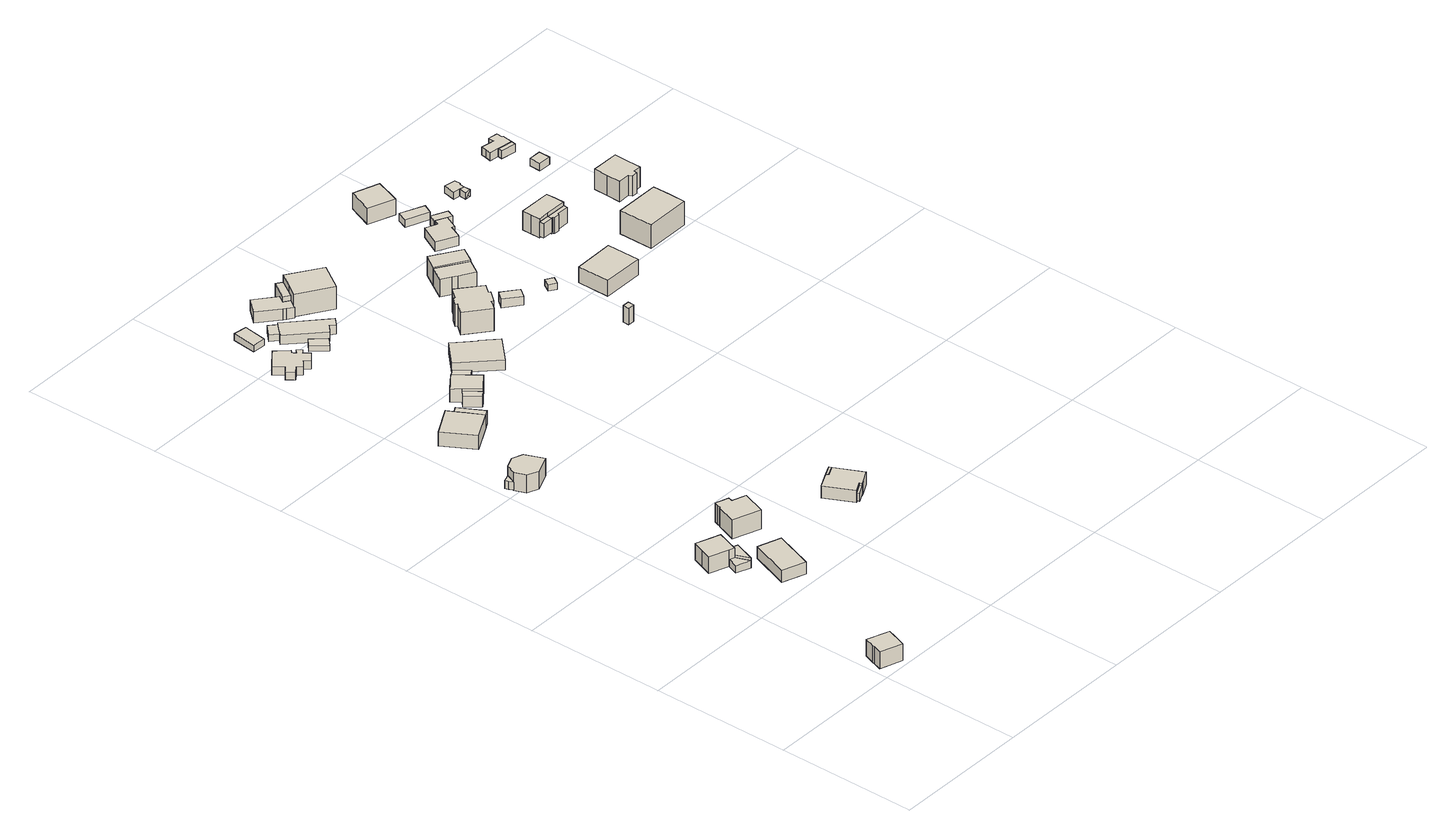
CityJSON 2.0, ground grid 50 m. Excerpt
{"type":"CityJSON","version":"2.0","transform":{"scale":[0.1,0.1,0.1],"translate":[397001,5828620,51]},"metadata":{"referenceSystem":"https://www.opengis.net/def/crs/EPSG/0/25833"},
"CityObjects":{
"building1":{"type":"Building","attributes":{"Gemeindeschluessel":"11000003","BezugspunktDach":"2200","function":"31001_1010","measuredHeight":8.34,"storeysAboveGround":1},"address":[{"country":"Germany","locality":"Berlin","thoroughfareNumber":"58","thoroughfareName":"Straße 33"}],"geometry":[{"type":"Solid","lod":"1","boundaries":[[[[0,1,2,3,4,5,6,7]],[[8,9,10,11,12,13,14,15]],[[8,15,7,6]],[[9,8,6,5]],[[10,9,5,4]],[[11,10,4,3]],[[12,11,3,2]],[[13,12,2,1]],[[14,13,1,0]],[[15,14,0,7]]]]}]},
"building2":{"type":"Building","attributes":{"Gemeindeschluessel":"11000003","BezugspunktDach":"2200","function":"31001_1010","measuredHeight":8.46,"storeysAboveGround":1},"address":[{"country":"Germany","locality":"Berlin","thoroughfareNumber":"62A","thoroughfareName":"Straße 33"}],"geometry":[{"type":"Solid","lod":"1","boundaries":[[[[16,17,18,19,20,21,22,23]],[[24,25,26,27,28,29,30,31]],[[24,31,23,22]],[[25,24,22,21]],[[26,25,21,20]],[[27,26,20,19]],[[28,27,19,18]],[[29,28,18,17]],[[30,29,17,16]],[[31,30,16,23]]]]}]},
"building3":{"type":"Building","attributes":{"Gemeindeschluessel":"11000003","function":"31001_2463"},"address":[{"country":"Germany","locality":"Berlin","thoroughfareNumber":"62A (1)","thoroughfareName":"Straße 33"}],"children":["building3-1","building3-2"]},
"building3-1":{"type":"BuildingPart","attributes":{"BezugspunktDach":"2200","measuredHeight":3.65,"storeysAboveGround":1},"parents":["building3"],"geometry":[{"type":"MultiSurface","lod":"1","boundaries":[[[32,33,34,35]],[[28,36,37,29]],[[28,29,35,34]],[[36,28,34,33]],[[37,36,33,32]],[[38,39,32,35]],[[29,37,39,38]]]}]},
"building3-2":{"type":"BuildingPart","attributes":{"BezugspunktDach":"2200","measuredHeight":2.77,"storeysAboveGround":1},"parents":["building3"],"geometry":[{"type":"Solid","lod":"1","boundaries":[[[[39,38,40,41]],[[30,29,37,42]],[[30,42,41,40]],[[29,30,40,38]],[[42,37,39,41]],[[37,29,38,39]]]]}]},
"building4":{"type":"Building","attributes":{"Gemeindeschluessel":"11000003","BezugspunktDach":"2200","function":"31001_1010","measuredHeight":5.61,"storeysAboveGround":1},"address":[{"country":"Germany","locality":"Berlin","thoroughfareNumber":"60","thoroughfareName":"Straße 33"}],"geometry":[{"type":"Solid","lod":"1","boundaries":[[[[43,44,45,46]],[[47,48,49,50]],[[47,50,46,45]],[[48,47,45,44]],[[49,48,44,43]],[[50,49,43,46]]]]}]},
"building5":{"type":"Building","attributes":{"Gemeindeschluessel":"11000003","BezugspunktDach":"2200","function":"51009_1610","measuredHeight":3,"storeysAboveGround":0},"address":[{"country":"Germany","locality":"Berlin"}],"geometry":[{"type":"Solid","lod":"1","boundaries":[[[[51,52,53,54,55]],[[56,57,58,59,60]],[[56,60,55,54]],[[57,56,54,53]],[[58,57,53,52]],[[59,58,52,51]],[[60,59,51,55]]]]}]},
"building6":{"type":"Building","attributes":{"Gemeindeschluessel":"11000003","BezugspunktDach":"2200","function":"31001_1010","measuredHeight":6.7,"storeysAboveGround":1},"address":[{"country":"Germany","locality":"Berlin","thoroughfareNumber":"64A","thoroughfareName":"Straße 47"}],"geometry":[{"type":"Solid","lod":"1","boundaries":[[[[61,62,63,64,65,66,67]],[[68,69,70,71,72,73,74]],[[68,74,67,66]],[[69,68,66,65]],[[70,69,65,64]],[[71,70,64,63]],[[72,71,63,62]],[[73,72,62,61]],[[74,73,61,67]]]]}]},
"building7":{"type":"Building","attributes":{"Gemeindeschluessel":"11000003","BezugspunktDach":"2200","function":"31001_1010","measuredHeight":8.55,"storeysAboveGround":1},"address":[{"country":"Germany","locality":"Berlin","thoroughfareNumber":"60A","thoroughfareName":"Straße 33"}],"geometry":[{"type":"Solid","lod":"1","boundaries":[[[[75,76,77,78,79,80,81,82,83]],[[84,85,86,87,88,89,90,91,92]],[[84,92,83,82]],[[85,84,82,81]],[[86,85,81,80]],[[87,86,80,79]],[[88,87,79,78]],[[89,88,78,77]],[[90,89,77,76]],[[91,90,76,75]],[[92,91,75,83]]]]}]},
"building8":{"type":"Building","attributes":{"Gemeindeschluessel":"11000003","function":"31001_1010"},"address":[{"country":"Germany","locality":"Berlin","thoroughfareNumber":"66","thoroughfareName":"Straße 47"}],"children":["building8-1","building8-2"]},
"building8-1":{"type":"BuildingPart","attributes":{"BezugspunktDach":"2200","measuredHeight":5.99,"storeysAboveGround":1},"parents":["building8"],"geometry":[{"type":"MultiSurface","lod":"1","boundaries":[[[93,94,95,96,97,98]],[[99,100,101,102,103,104]],[[99,104,98,97]],[[100,99,97,96]],[[105,106,96,95]],[[107,105,101,95,94]],[[103,102,94,93]],[[104,103,93,98]],[[101,100,106,105]],[[102,101,105,107]]]}]},
"building8-2":{"type":"BuildingPart","attributes":{"BezugspunktDach":"2200","measuredHeight":5.32,"storeysAboveGround":1},"parents":["building8"],"geometry":[{"type":"MultiSurface","lod":"1","boundaries":[[[107,108,109,106]],[[110,111,102,100]],[[110,100,106,109]],[[111,110,109,108]],[[102,111,108,107]],[[100,112,101,105,106]],[[102,107,105,101]]]}]},
"building9":{"type":"Building","attributes":{"Gemeindeschluessel":"11000003","BezugspunktDach":"2200","function":"31001_1010","measuredHeight":3,"storeysAboveGround":1},"address":[{"country":"Germany","locality":"Berlin","thoroughfareNumber":"69","thoroughfareName":"Straße 47"}],"geometry":[{"type":"Solid","lod":"1","boundaries":[[[[113,114,115,116,117,118,119,120,121,122,123,124,125,126,127,128]],[[129,130,131,132,133,134,135,136,137,138,139,140,141,142,143,144]],[[129,144,128,127]],[[130,129,127,126]],[[131,130,126,125]],[[132,131,125,124]],[[133,132,124,123]],[[134,133,123,122]],[[135,134,122,121]],[[136,135,121,120]],[[137,136,120,119]],[[138,137,119,118]],[[139,138,118,117]],[[140,139,117,116]],[[141,140,116,115]],[[142,141,115,114]],[[143,142,114,113]],[[144,143,113,128]]]]}]},
"building10":{"type":"Building","attributes":{"Gemeindeschluessel":"11000003","BezugspunktDach":"2200","function":"31001_2723","measuredHeight":2.46,"storeysAboveGround":1},"address":[{"country":"Germany","locality":"Berlin","thoroughfareNumber":"71 (3)","thoroughfareName":"Straße 47"}],"geometry":[{"type":"Solid","lod":"1","boundaries":[[[[145,146,147,148]],[[149,150,151,152]],[[149,152,148,147]],[[150,149,147,146]],[[151,150,146,145]],[[152,151,145,148]]]]}]},
"building11":{"type":"Building","attributes":{"Gemeindeschluessel":"11000003","BezugspunktDach":"2200","function":"51009_1610","measuredHeight":3,"storeysAboveGround":0},"address":[{"country":"Germany","locality":"Berlin"}],"geometry":[{"type":"Solid","lod":"1","boundaries":[[[[153,154,155,156]],[[157,158,159,160]],[[157,160,156,155]],[[158,157,155,154]],[[159,158,154,153]],[[160,159,153,156]]]]}]},
"building12":{"type":"Building","attributes":{"Gemeindeschluessel":"11000003","BezugspunktDach":"2200","function":"31001_1312","measuredHeight":5.05,"storeysAboveGround":1},"address":[{"country":"Germany","locality":"Berlin","thoroughfareNumber":"58","thoroughfareName":"Straße 33"}],"geometry":[{"type":"Solid","lod":"1","boundaries":[[[[161,162,163,164,165,166,167,168,169,170]],[[171,172,173,174,175,176,177,178,179,180]],[[171,180,170,169]],[[172,171,169,168]],[[173,172,168,167]],[[174,173,167,166]],[[175,174,166,165]],[[176,175,165,164]],[[177,176,164,163]],[[178,177,163,162]],[[179,178,162,161]],[[180,179,161,170]]]]}]},
"building13":{"type":"Building","attributes":{"Gemeindeschluessel":"11000003","function":"31001_1010"},"address":[{"country":"Germany","locality":"Berlin","thoroughfareNumber":"68","thoroughfareName":"Straße 47"}],"children":["building13-1","building13-2"]},
"building13-1":{"type":"BuildingPart","attributes":{"BezugspunktDach":"2200","measuredHeight":5.88,"storeysAboveGround":1},"parents":["building13"],"geometry":[{"type":"MultiSurface","lod":"1","boundaries":[[[181,182,183,184,185,186]],[[187,188,189,190,191,192]],[[187,192,186,185]],[[188,187,185,184]],[[189,188,184,183]],[[190,189,183,182]],[[193,194,190,182,181]],[[192,191,181,186]],[[191,190,194,193]]]}]},
"building13-2":{"type":"BuildingPart","attributes":{"BezugspunktDach":"2200","measuredHeight":4.17,"storeysAboveGround":1},"parents":["building13"],"geometry":[{"type":"Solid","lod":"1","boundaries":[[[[195,194,193,196]],[[191,190,197,198]],[[191,198,196,193]],[[197,190,194,195]],[[198,197,195,196]],[[193,194,190,191]]]]}]},
"building14":{"type":"Building","attributes":{"Gemeindeschluessel":"11000003","BezugspunktDach":"2200","function":"51009_1610","measuredHeight":4.6,"storeysAboveGround":0},"address":[{"country":"Germany","locality":"Berlin"}],"geometry":[{"type":"Solid","lod":"1","boundaries":[[[[167,166,199,168]],[[200,174,173,172]],[[200,172,168,199]],[[174,200,199,166]],[[173,174,166,167]],[[172,173,167,168]]]]}]},
"building15":{"type":"Building","attributes":{"Gemeindeschluessel":"11000003","BezugspunktDach":"2200","function":"31001_2723","measuredHeight":2.41,"storeysAboveGround":1},"address":[{"country":"Germany","locality":"Berlin","thoroughfareNumber":"71 (2)","thoroughfareName":"Straße 47"}],"geometry":[{"type":"Solid","lod":"1","boundaries":[[[[201,202,203,204]],[[205,206,207,208]],[[205,208,204,203]],[[206,205,203,202]],[[207,206,202,201]],[[208,207,201,204]]]]}]},
"building16":{"type":"Building","attributes":{"Gemeindeschluessel":"11000003","BezugspunktDach":"2200","function":"31001_2463","measuredHeight":2.16,"storeysAboveGround":1},"address":[{"country":"Germany","locality":"Berlin","thoroughfareNumber":"71 (1)","thoroughfareName":"Straße 47"}],"geometry":[{"type":"Solid","lod":"1","boundaries":[[[[209,210,211,212]],[[213,214,215,216]],[[213,216,212,211]],[[214,213,211,210]],[[215,214,210,209]],[[216,215,209,212]]]]}]},
"building17":{"type":"Building","attributes":{"Gemeindeschluessel":"11000003","BezugspunktDach":"2200","function":"31001_2463","measuredHeight":2.8,"storeysAboveGround":1},"address":[{"country":"Germany","locality":"Berlin","thoroughfareNumber":"68 (1)","thoroughfareName":"Straße 47"}],"geometry":[{"type":"Solid","lod":"1","boundaries":[[[[217,218,219,220]],[[221,222,223,224]],[[221,224,220,219]],[[222,221,219,218]],[[223,222,218,217]],[[224,223,217,220]]]]}]},
"building18":{"type":"Building","attributes":{"Gemeindeschluessel":"11000003","BezugspunktDach":"2200","function":"31001_1010","measuredHeight":4.4,"storeysAboveGround":1},"address":[{"country":"Germany","locality":"Berlin","thoroughfareNumber":"71","thoroughfareName":"Straße 47"}],"geometry":[{"type":"Solid","lod":"1","boundaries":[[[[225,226,227,228,229,230,231,232,233]],[[234,235,236,237,238,239,240,241,242]],[[234,242,233,232]],[[235,234,232,231]],[[236,235,231,230]],[[237,236,230,229]],[[238,237,229,228]],[[239,238,228,227]],[[240,239,227,226]],[[241,240,226,225]],[[242,241,225,233]]]]}]},
"building19":{"type":"Building","attributes":{"Gemeindeschluessel":"11000003","BezugspunktDach":"2200","function":"51009_1610","measuredHeight":5.41,"storeysAboveGround":0},"address":[{"country":"Germany","locality":"Berlin"}],"geometry":[{"type":"Solid","lod":"1","boundaries":[[[[243,244,245,246,247,248,249,250]],[[251,252,253,254,255,256,257,258]],[[251,258,250,249]],[[252,251,249,248]],[[253,252,248,247]],[[254,253,247,246]],[[255,254,246,245]],[[256,255,245,244]],[[257,256,244,243]],[[258,257,243,250]]]]}]},
"building20":{"type":"Building","attributes":{"Gemeindeschluessel":"11000003","BezugspunktDach":"2200","function":"31001_1010","measuredHeight":3.85,"storeysAboveGround":1},"address":[{"country":"Germany","locality":"Berlin","thoroughfareNumber":"70","thoroughfareName":"Straße 47"}],"geometry":[{"type":"Solid","lod":"1","boundaries":[[[[259,260,261,262,263,264]],[[265,266,267,268,269,270]],[[265,270,264,263]],[[266,265,263,262]],[[267,266,262,261]],[[268,267,261,260]],[[269,268,260,259]],[[270,269,259,264]]]]}]},
"building21":{"type":"Building","attributes":{"Gemeindeschluessel":"11000003","function":"31001_1010"},"address":[{"country":"Germany","locality":"Berlin","thoroughfareNumber":"73","thoroughfareName":"Straße 47"}],"children":["building21-1","building21-2"]},
"building21-1":{"type":"BuildingPart","attributes":{"BezugspunktDach":"2200","measuredHeight":11.13,"storeysAboveGround":1},"parents":["building21"],"geometry":[{"type":"MultiSurface","lod":"1","boundaries":[[[271,272,273,274,275]],[[276,277,278,279,280]],[[281,282,283,280,275,274]],[[277,284,281,276,274,273]],[[278,277,273,272]],[[279,278,272,271]],[[280,279,271,275]],[[276,283,282,281]],[[276,281,284,277]]]}]},
"building21-2":{"type":"BuildingPart","attributes":{"BezugspunktDach":"2200","measuredHeight":5.67,"storeysAboveGround":1},"parents":["building21"],"geometry":[{"type":"MultiSurface","lod":"1","boundaries":[[[282,284,285,286]],[[287,277,283,288]],[[287,288,286,285]],[[277,287,285,284]],[[277,276,283]],[[288,283,282,286]],[[283,276,281,282]],[[284,281,276,277]]]}]},
"building22":{"type":"Building","attributes":{"Gemeindeschluessel":"11000003","BezugspunktDach":"2200","function":"31001_1010","measuredHeight":9.55,"storeysAboveGround":2},"address":[{"country":"Germany","locality":"Berlin","thoroughfareNumber":"72","thoroughfareName":"Straße 47"}],"geometry":[{"type":"Solid","lod":"1","boundaries":[[[[289,290,291,292,293,294,295,296,297,298,299,300]],[[301,302,303,304,305,306,307,308,309,310,311,312]],[[301,312,300,299]],[[302,301,299,298]],[[303,302,298,297]],[[304,303,297,296]],[[305,304,296,295]],[[306,305,295,294]],[[307,306,294,293]],[[308,307,293,292]],[[309,308,292,291]],[[310,309,291,290]],[[311,310,290,289]],[[312,311,289,300]]]]}]},
"building23":{"type":"Building","attributes":{"Gemeindeschluessel":"11000003","BezugspunktDach":"2200","function":"31001_1010","measuredHeight":9.28,"storeysAboveGround":2},"address":[{"country":"Germany","locality":"Berlin","thoroughfareNumber":"74A","thoroughfareName":"Straße 47"}],"geometry":[{"type":"Solid","lod":"1","boundaries":[[[[313,314,315,316,317,318,319,320]],[[321,322,323,324,325,326,327,328]],[[321,328,320,319]],[[322,321,319,318]],[[323,322,318,317]],[[324,323,317,316]],[[325,324,316,315]],[[326,325,315,314]],[[327,326,314,313]],[[328,327,313,320]]]]}]},
"building24":{"type":"Building","attributes":{"Gemeindeschluessel":"11000003","BezugspunktDach":"2200","function":"31001_2463","measuredHeight":3.81,"storeysAboveGround":1},"address":[{"country":"Germany","locality":"Berlin","thoroughfareNumber":"72 (1)","thoroughfareName":"Straße 47"}],"geometry":[{"type":"Solid","lod":"1","boundaries":[[[[329,330,331,332]],[[333,334,335,336]],[[333,336,332,331]],[[334,333,331,330]],[[335,334,330,329]],[[336,335,329,332]]]]}]},
"building25":{"type":"Building","attributes":{"Gemeindeschluessel":"11000003","BezugspunktDach":"2200","function":"31001_1010","measuredHeight":9.83,"storeysAboveGround":2},"address":[{"country":"Germany","locality":"Berlin","thoroughfareNumber":"74B","thoroughfareName":"Straße 47"}],"geometry":[{"type":"Solid","lod":"1","boundaries":[[[[337,338,339,340,341]],[[342,343,344,324,321]],[[342,321,341,340]],[[343,342,340,339]],[[344,343,339,338]],[[324,344,338,337]],[[321,324,337,341]]]]}]},
"building26":{"type":"Building","attributes":{"Gemeindeschluessel":"11000003","BezugspunktDach":"2200","function":"31001_2723","measuredHeight":6.2,"storeysAboveGround":1},"address":[{"country":"Germany","locality":"Berlin","thoroughfareNumber":"17 (1)","thoroughfareName":"Straße 52"}],"geometry":[{"type":"Solid","lod":"1","boundaries":[[[[345,346,347,348]],[[349,350,351,352]],[[349,352,348,347]],[[350,349,347,346]],[[351,350,346,345]],[[352,351,345,348]]]]}]},
"building27":{"type":"Building","attributes":{"Gemeindeschluessel":"11000003","BezugspunktDach":"2200","function":"31001_2723","measuredHeight":2.26,"storeysAboveGround":1},"address":[{"country":"Germany","locality":"Berlin","thoroughfareNumber":"74A (1)","thoroughfareName":"Straße 47"}],"geometry":[{"type":"Solid","lod":"1","boundaries":[[[[353,354,355,356]],[[357,358,359,360]],[[357,360,356,355]],[[358,357,355,354]],[[359,358,354,353]],[[360,359,353,356]]]]}]},
"building28":{"type":"Building","attributes":{"Gemeindeschluessel":"11000003","BezugspunktDach":"2200","function":"31001_1010","measuredHeight":4.85,"storeysAboveGround":1},"address":[{"country":"Germany","locality":"Berlin","thoroughfareNumber":"76","thoroughfareName":"Straße 47"}],"geometry":[{"type":"Solid","lod":"1","boundaries":[[[[361,362,363,364,365,366,367,368,369,370]],[[371,372,373,374,375,376,377,378,379,380]],[[371,380,370,369]],[[372,371,369,368]],[[373,372,368,367]],[[374,373,367,366]],[[375,374,366,365]],[[376,375,365,364]],[[377,376,364,363]],[[378,377,363,362]],[[379,378,362,361]],[[380,379,361,370]]]]}]},
"building29":{"type":"Building","attributes":{"Gemeindeschluessel":"11000003","BezugspunktDach":"2200","function":"31001_1010","measuredHeight":7.97,"storeysAboveGround":2},"address":[{"country":"Germany","locality":"Berlin","thoroughfareNumber":"17","thoroughfareName":"Straße 52"}],"geometry":[{"type":"Solid","lod":"1","boundaries":[[[[381,382,383,384,385]],[[386,387,388,389,390]],[[386,390,385,384]],[[387,386,384,383]],[[388,387,383,382]],[[389,388,382,381]],[[390,389,381,385]]]]}]},
"building30":{"type":"Building","attributes":{"Gemeindeschluessel":"11000003","BezugspunktDach":"2200","function":"31001_1010","measuredHeight":7.76,"storeysAboveGround":1},"address":[{"country":"Germany","locality":"Berlin","thoroughfareNumber":"78","thoroughfareName":"Straße 47"}],"geometry":[{"type":"Solid","lod":"1","boundaries":[[[[391,392,393,394]],[[395,396,397,398]],[[395,398,394,393]],[[396,395,393,392]],[[397,396,392,391]],[[398,397,391,394]]]]}]},
"building31":{"type":"Building","attributes":{"Gemeindeschluessel":"11000003","BezugspunktDach":"2200","function":"31001_2463","measuredHeight":2.87,"storeysAboveGround":1},"address":[{"country":"Germany","locality":"Berlin","thoroughfareNumber":"78 (1)","thoroughfareName":"Straße 47"}],"geometry":[{"type":"Solid","lod":"1","boundaries":[[[[399,400,401,402]],[[403,404,405,406]],[[403,406,402,401]],[[404,403,401,400]],[[405,404,400,399]],[[406,405,399,402]]]]}]},
"building32":{"type":"Building","attributes":{"Gemeindeschluessel":"11000003","BezugspunktDach":"2200","function":"31001_2463","measuredHeight":3.3,"storeysAboveGround":1},"address":[{"country":"Germany","locality":"Berlin","thoroughfareNumber":"76 (1)","thoroughfareName":"Straße 47"}],"geometry":[{"type":"Solid","lod":"1","boundaries":[[[[407,408,409,410]],[[411,412,413,414]],[[411,414,410,409]],[[412,411,409,408]],[[413,412,408,407]],[[414,413,407,410]]]]}]},
"building33":{"type":"Building","attributes":{"Gemeindeschluessel":"11000003","BezugspunktDach":"2200","function":"51009_1610","measuredHeight":5.26,"storeysAboveGround":0},"address":[{"country":"Germany","locality":"Berlin"}],"geometry":[{"type":"Solid","lod":"1","boundaries":[[[[415,416,417,418]],[[419,420,421,422]],[[419,422,418,417]],[[420,419,417,416]],[[421,420,416,415]],[[422,421,415,418]]]]}]},
"building34":{"type":"Building","attributes":{"Gemeindeschluessel":"11000003","function":"31001_1010"},"address":[{"country":"Germany","locality":"Berlin","thoroughfareNumber":"19A","thoroughfareName":"Straße 52"}],"children":["building34-1","building34-2"]},
"building34-1":{"type":"BuildingPart","attributes":{"BezugspunktDach":"2200","measuredHeight":8.35,"storeysAboveGround":1},"parents":["building34"],"geometry":[{"type":"Solid","lod":"1","boundaries":[[[[423,424,425,426,427,428,429]],[[430,431,432,433,434,435,436]],[[430,436,429,428]],[[431,430,428,427]],[[432,431,427,426]],[[433,432,426,425]],[[434,433,425,424]],[[435,416,437,434,424,423]],[[436,435,423,429]],[[434,437,416,435]]]]}]},
"building34-2":{"type":"BuildingPart","attributes":{"BezugspunktDach":"2200","measuredHeight":5.91,"storeysAboveGround":1},"parents":["building34"],"geometry":[{"type":"Solid","lod":"1","boundaries":[[[[438,439,440,441,442,437,416,415]],[[435,434,443,444,445,446,447,448]],[[435,448,415,416]],[[443,434,437,442]],[[444,443,442,441]],[[445,444,441,440]],[[446,445,440,439]],[[447,446,439,438]],[[448,447,438,415]],[[434,435,416,437]]]]}]},
"building35":{"type":"Building","attributes":{"Gemeindeschluessel":"11000003","BezugspunktDach":"2200","function":"51009_1610","measuredHeight":2.58,"storeysAboveGround":0},"address":[{"country":"Germany","locality":"Berlin"}],"geometry":[{"type":"MultiSurface","lod":"1","boundaries":[[[449,450,451,452]],[[453,454,455,456]],[[453,456,452,451]],[[454,453,451,450]],[[455,454,450,449]],[[456,449,452]]]}]},
"building36":{"type":"Building","attributes":{"Gemeindeschluessel":"11000003","BezugspunktDach":"2200","function":"31001_1313","measuredHeight":2.58,"storeysAboveGround":1},"address":[{"country":"Germany","locality":"Berlin","thoroughfareNumber":"56A (1)","thoroughfareName":"Straße 45"}],"geometry":[{"type":"Solid","lod":"1","boundaries":[[[[451,450,457,458,459,460,461]],[[462,463,464,465,454,453,466]],[[462,466,461,460]],[[463,462,460,459]],[[464,463,459,458]],[[465,464,458,457]],[[454,465,457,450]],[[453,454,450,451]],[[466,453,451,461]]]]}]},
"building37":{"type":"Building","attributes":{"Gemeindeschluessel":"11000003","BezugspunktDach":"2200","function":"31001_1010","measuredHeight":11.1,"storeysAboveGround":3},"address":[{"country":"Germany","locality":"Berlin","thoroughfareNumber":"15","thoroughfareName":"Straße 52"}],"geometry":[{"type":"Solid","lod":"1","boundaries":[[[[467,468,469,470,471]],[[472,473,474,475,476]],[[472,476,471,470]],[[473,472,470,469]],[[474,473,469,468]],[[475,474,468,467]],[[476,475,467,471]]]]}]},
"building38":{"type":"Building","attributes":{"Gemeindeschluessel":"11000003","BezugspunktDach":"2200","function":"31001_1010","measuredHeight":9.46,"storeysAboveGround":1},"address":[{"country":"Germany","locality":"Berlin","thoroughfareNumber":"19","thoroughfareName":"Straße 52"}],"geometry":[{"type":"MultiSurface","lod":"1","boundaries":[[[477,478,479,480,481,482,483,484,485,486]],[[487,488,489,490,491,492,493,494,495,496]],[[487,496,486,485]],[[488,487,485,484]],[[489,484,483]],[[490,489,483,482]],[[491,490,482,481]],[[492,491,481,480]],[[493,492,480,479]],[[494,493,479,478]],[[495,494,478,477]],[[496,495,477,486]]]}]},
"building39":{"type":"Building","attributes":{"Gemeindeschluessel":"11000003","BezugspunktDach":"2200","function":"31001_1313","measuredHeight":2.82,"storeysAboveGround":1},"address":[{"country":"Germany","locality":"Berlin","thoroughfareNumber":"21","thoroughfareName":"Straße 52"}],"geometry":[{"type":"Solid","lod":"1","boundaries":[[[[497,498,499,500]],[[501,502,503,504]],[[501,504,500,499]],[[502,501,499,498]],[[503,502,498,497]],[[504,503,497,500]]]]}]},
"building40":{"type":"Building","attributes":{"Gemeindeschluessel":"11000003","BezugspunktDach":"2200","function":"31001_1313","measuredHeight":3.8,"storeysAboveGround":1},"address":[{"country":"Germany","locality":"Berlin","thoroughfareNumber":"23","thoroughfareName":"Straße 52"}],"geometry":[{"type":"Solid","lod":"1","boundaries":[[[[505,506,507,508,509,510,511,512,513,514,515]],[[516,517,518,519,520,521,522,523,524,525,526]],[[516,526,515,514]],[[517,516,514,513]],[[518,517,513,512]],[[519,518,512,511]],[[520,519,511,510]],[[521,520,510,509]],[[522,521,509,508]],[[523,522,508,507]],[[524,523,507,506]],[[525,524,506,505]],[[526,525,505,515]]]]}]},
"building41":{"type":"Building","attributes":{"Gemeindeschluessel":"11000003","BezugspunktDach":"2200","function":"31001_2723","measuredHeight":2.85,"storeysAboveGround":1},"address":[{"country":"Germany","locality":"Berlin","thoroughfareNumber":"23 (1)","thoroughfareName":"Straße 52"}],"geometry":[{"type":"Solid","lod":"1","boundaries":[[[[527,506,505,528]],[[525,524,529,530]],[[525,530,528,505]],[[524,525,505,506]],[[529,524,506,527]],[[530,529,527,528]]]]}]}
},
"vertices":[
[82,4,84],[95,41,84],[98,50,84],[108,78,84],[29,106,84],[16,69,84],[13,60,84],[3,32,84],[13,60,21],[16,69,21],[29,106,21],[108,78,21],[98,50,21],[95,41,21],[82,4,21],[3,32,21],
[146,748,67],[165,741,67],[179,778,67],[179,780,67],[193,820,67],[107,851,67],[93,811,67],[78,772,67],[93,811,5],[107,851,5],[193,820,5],[179,780,5],[179,778,5],[165,741,5],[146,748,5],[78,772,5],
[184,692,42],[211,767,42],[179,778,42],[165,741,42],[211,767,5],[184,692,5],[165,741,33],[184,692,33],
[146,748,33],[132,710,33],[132,710,5],
[267,541,49],[317,681,49],[235,709,49],[185,570,49],[235,709,5],[317,681,5],[267,541,5],[185,570,5],
[31,1530,37],[37,1515,37],[53,1552,37],[38,1546,37],[26,1542,37],[38,1546,7],[53,1552,7],[37,1515,7],[31,1530,7],[26,1542,7],
[52,1476,73],[92,1459,73],[158,1488,73],[130,1554,73],[92,1568,73],[53,1552,73],[37,1515,73],[53,1552,6],[92,1568,6],[130,1554,6],[158,1488,6],[92,1459,6],[52,1476,6],[37,1515,6],
[367,802,73],[398,887,73],[347,904,73],[352,919,73],[306,935,73],[301,920,73],[297,908,73],[295,908,73],[269,836,73],[295,908,2],[297,908,2],[301,920,2],[306,935,2],[352,919,2],[347,904,2],[398,887,2],[367,802,2],[269,836,2],
[125,1727,69],[224,1781,69],[193,1836,69],[175,1867,69],[162,1891,69],[62,1835,69],[162,1891,16],[175,1867,16],[193,1836,16],[224,1781,16],[125,1727,16],[62,1835,16],[193,1836,66],[175,1867,66],[224,1781,66],
[247,1794,66],[198,1880,66],[198,1880,16],[247,1794,16],[181,1856,16],
[32,2420,66],[12,2404,66],[33,2378,66],[54,2393,66],[67,2377,66],[92,2398,66],[107,2378,66],[140,2406,66],[124,2425,66],[136,2436,66],[124,2451,66],[112,2440,66],[103,2453,66],[112,2462,66],[72,2505,66],[6,2452,66],[72,2505,36],[112,2462,36],[103,2453,36],[112,2440,36],[124,2451,36],[136,2436,36],[124,2425,36],[140,2406,36],[107,2378,36],[92,2398,36],[67,2377,36],[54,2393,36],[33,2378,36],[12,2404,36],[32,2420,36],[6,2452,36],
[109,2567,63],[121,2649,63],[73,2656,63],[63,2571,63],[73,2656,38],[121,2649,38],[109,2567,38],[63,2571,38],
[662,653,42],[697,672,42],[693,681,42],[658,662,42],[693,681,12],[697,672,12],[662,653,12],[658,662,12],
[658,662,51],[693,681,51],[697,672,51],[707,677,51],[752,701,51],[704,799,51],[668,781,51],[664,790,51],[653,785,51],[607,762,51],[653,785,5],[664,790,5],[668,781,5],[704,799,5],[752,701,5],[707,677,5],[697,672,5],[693,681,5],[658,662,5],[607,762,5],
[286,1924,68],[326,1875,68],[335,1882,68],[385,1920,68],[321,2000,68],[262,1954,68],[321,2000,18],[385,1920,18],[335,1882,18],[326,1875,18],[286,1924,18],[262,1954,18],[286,1924,60],[326,1875,60],
[306,1860,60],[267,1907,60],[306,1860,18],[267,1907,18],
[700,808,51],[700,808,5],
[159,2547,63],[195,2583,63],[171,2605,63],[135,2570,63],[171,2605,39],[195,2583,39],[159,2547,39],[135,2570,39],
[217,2394,58],[243,2420,58],[201,2467,58],[174,2443,58],[201,2467,37],[243,2420,37],[217,2394,37],[174,2443,37],
[368,1959,50],[400,1981,50],[362,2029,50],[332,2007,50],[362,2029,22],[400,1981,22],[368,1959,22],[332,2007,22],
[258,2428,70],[283,2452,70],[300,2437,70],[324,2462,70],[309,2476,70],[195,2583,70],[171,2559,70],[159,2547,70],[147,2535,70],[159,2547,36],[171,2559,36],[195,2583,36],[309,2476,36],[324,2462,36],[300,2437,36],[283,2452,36],[258,2428,36],[147,2535,36],
[259,2614,73],[268,2608,73],[288,2593,73],[308,2625,73],[286,2639,73],[303,2665,73],[232,2724,73],[189,2674,73],[232,2724,32],[303,2665,32],[286,2639,32],[308,2625,32],[288,2593,32],[268,2608,32],[259,2614,32],[189,2674,32],
[502,1932,56],[581,2010,56],[529,2062,56],[527,2059,56],[461,2123,56],[386,2048,56],[461,2123,18],[527,2059,18],[529,2062,18],[581,2010,18],[502,1932,18],[386,2048,18],
[405,2523,119],[463,2613,119],[348,2688,119],[319,2642,119],[289,2597,119],[319,2642,35],[348,2688,35],[463,2613,35],[405,2523,35],[289,2597,35],[319,2642,92],[308,2625,92],[308,2625,35],[348,2688,92],
[326,2702,92],[286,2639,92],[326,2702,35],[286,2639,35],
[634,2085,108],[658,2115,108],[664,2110,108],[695,2148,108],[689,2153,108],[713,2183,108],[632,2249,108],[603,2213,108],[597,2217,108],[576,2191,108],[582,2187,108],[553,2151,108],[582,2187,24],[576,2191,24],[597,2217,24],[603,2213,24],[632,2249,24],[713,2183,24],[689,2153,24],[695,2148,24],[664,2110,24],[658,2115,24],[634,2085,24],[553,2151,24],
[690,2297,101],[706,2287,101],[757,2255,101],[789,2306,101],[754,2328,101],[738,2338,101],[687,2370,101],[655,2319,101],[687,2370,35],[738,2338,35],[754,2328,35],[789,2306,35],[757,2255,35],[706,2287,35],[690,2297,35],[655,2319,35],
[801,2105,54],[824,2135,54],[769,2178,54],[746,2148,54],[769,2178,21],[824,2135,21],[801,2105,21],[746,2148,21],
[789,2306,106],[821,2357,106],[770,2389,106],[719,2421,106],[687,2370,106],[719,2421,35],[770,2389,35],[821,2357,35],
[964,1802,69],[965,1823,69],[941,1824,69],[940,1802,69],[941,1824,7],[965,1823,7],[964,1802,7],[940,1802,7],
[933,2079,43],[949,2106,43],[923,2121,43],[907,2094,43],[923,2121,20],[949,2106,20],[933,2079,20],[907,2094,20],
[901,2446,73],[905,2453,73],[922,2491,73],[932,2486,73],[955,2535,73],[918,2553,73],[909,2535,73],[880,2548,73],[868,2553,73],[831,2481,73],[868,2553,37],[880,2548,37],[909,2535,37],[918,2553,37],[955,2535,37],[932,2486,37],[922,2491,37],[905,2453,37],[901,2446,37],[831,2481,37],
[1011,1943,71],[1158,1943,71],[1157,2002,71],[1157,2061,71],[1010,2058,71],[1157,2061,12],[1157,2002,12],[1158,1943,12],[1011,1943,12],[1010,2058,12],
[902,2697,98],[934,2787,98],[842,2819,98],[808,2732,98],[842,2819,39],[934,2787,39],[902,2697,39],[808,2732,39],
[949,2599,68],[965,2632,68],[883,2668,68],[869,2631,68],[883,2668,39],[965,2632,39],[949,2599,39],[869,2631,39],
[976,2531,68],[988,2559,68],[933,2585,68],[920,2559,68],[933,2585,35],[988,2559,35],[976,2531,35],[920,2559,35],
[1139,2272,87],[1140,2288,87],[1100,2288,87],[1100,2272,87],[1100,2288,34],[1140,2288,34],[1139,2272,34],[1100,2272,34],
[1140,2288,100],[1215,2287,100],[1215,2320,100],[1214,2354,100],[1100,2354,100],[1100,2321,100],[1100,2288,100],[1100,2321,28],[1100,2354,28],[1214,2354,28],[1215,2320,28],[1215,2287,28],[1140,2288,28],[1100,2288,28],[1215,2287,87],
[1145,2272,87],[1149,2267,87],[1167,2266,87],[1172,2272,87],[1215,2273,87],[1215,2273,28],[1172,2272,28],[1167,2266,28],[1149,2267,28],[1145,2272,28],[1139,2272,28],
[1123,2583,64],[1123,2607,64],[1105,2609,64],[1102,2583,64],[1105,2609,38],[1123,2607,38],[1123,2583,38],[1102,2583,38],
[1125,2626,64],[1130,2628,64],[1130,2649,64],[1088,2656,64],[1080,2612,64],[1088,2656,38],[1130,2649,38],[1130,2628,38],[1125,2626,38],[1080,2612,38],
[1455,2004,99],[1455,2065,99],[1454,2126,99],[1293,2125,99],[1293,2003,99],[1293,2125,11],[1454,2126,11],[1455,2065,11],[1455,2004,11],[1293,2003,11],
[1452,2225,99],[1459,2213,99],[1478,2212,99],[1482,2225,99],[1510,2226,99],[1510,2276,99],[1511,2326,99],[1412,2326,99],[1411,2275,99],[1410,2224,99],[1411,2275,23],[1412,2326,23],[1511,2326,23],[1510,2276,23],[1510,2226,23],[1482,2225,23],[1478,2212,23],[1459,2213,23],[1452,2225,23],[1410,2224,23],
[1418,2510,58],[1419,2551,58],[1375,2552,58],[1374,2512,58],[1375,2552,30],[1419,2551,30],[1418,2510,30],[1374,2512,30],
[1345,2654,65],[1400,2646,65],[1403,2665,65],[1406,2684,65],[1401,2685,65],[1403,2707,65],[1369,2712,65],[1368,2691,65],[1319,2698,65],[1316,2678,65],[1312,2658,65],[1316,2678,36],[1319,2698,36],[1368,2691,36],[1369,2712,36],[1403,2707,36],[1401,2685,36],[1406,2684,36],[1403,2665,36],[1400,2646,36],[1345,2654,36],[1312,2658,36],
[1397,2629,65],[1342,2638,65],[1397,2629,36],[1342,2638,36]
]}
